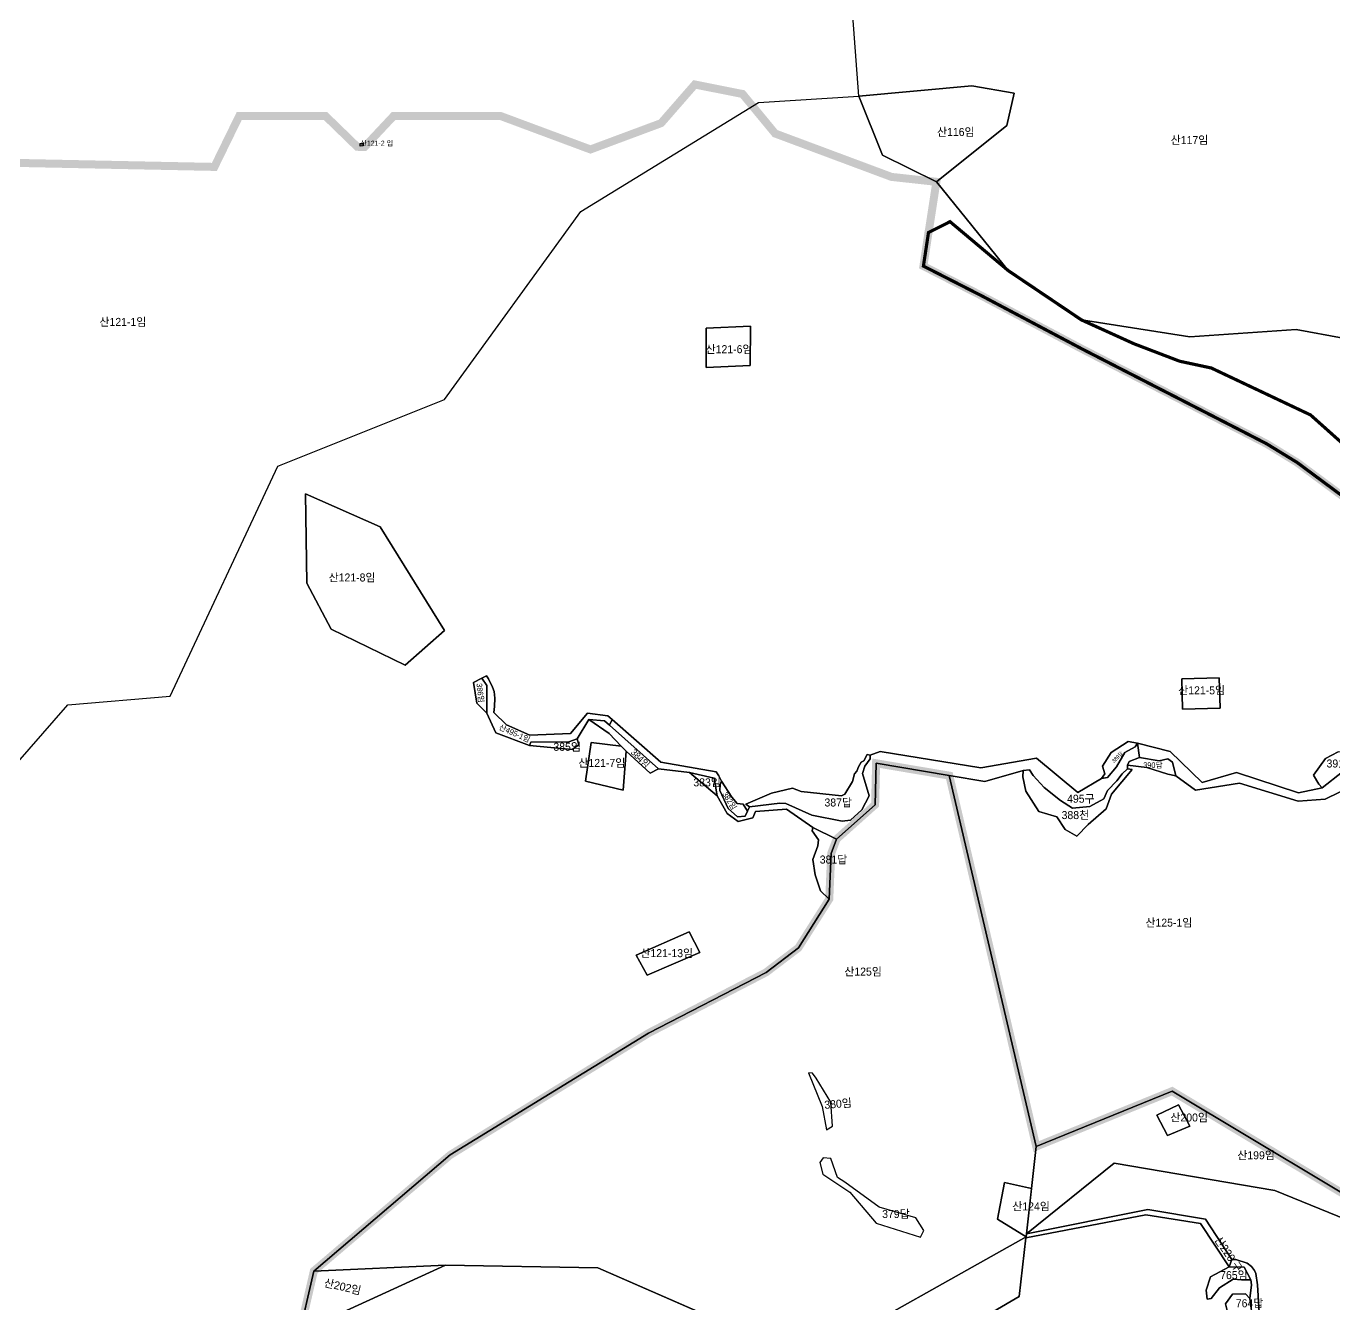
# Model space of a CAD drawing. Header units: metres. Extents: x 425810 to 429904, y 275710 to 280356.
# Drawn here: x 427381 to 428198, y 277885 to 278683 of the extents above; entities that cross this region are included whole.
import ezdxf

# ---------------------------------------------------------------- set-up
doc = ezdxf.new("R2010")
doc.units = ezdxf.units.M
doc.linetypes.add('boundary', pattern=[170, 150, -4, 4, -4, 4, -4])
for name, color, linetype in [('-00-경계_369-1 369 매입(20240430)', 7, 'Continuous'), ('-00-도시계획도로 현황측량경계', 7, 'Continuous'), ('00_지번', 6, 'Continuous'), ('00_지적', 6, 'Continuous')]:
    doc.layers.add(name, color=color, linetype=linetype)
doc.styles.get("Standard").update_dxf_attribs({"font": ''})
doc.styles.get('Standard').set_extended_font_data('Gulim')

msp = doc.modelspace()

# ---------------------------------------------------------------- linework, layer by layer
at = {"layer": '-00-경계_369-1 369 매입(20240430)', "color": 1, "linetype": 'boundary', "flags": 128}
msp.add_lwpolyline([(428568.2, 278277.68, 5, 5, -0.256621), (428516.85, 278290.67, 5, 5, 0), (428504.6, 278302.09, 5, 5, 0), (428496.1, 278302.15, 5, 5, 0), (428456.74, 278329.89, 5, 5, 0), (428428.08, 278337.92, 5, 5, 0), (428400.18, 278336.56, 5, 5, 0), (428393.52, 278342.44, 5, 5, 0), (428360.53, 278339.18, 5, 5, 0), (428354.62, 278333.91, 5, 5, 0), (428339.13, 278332.78, 5, 5, 0), (428328.67, 278336.03, 5, 5, 0), (428326.56, 278335.82, 5, 5, -0.1835), (428248, 278356.97, 5, 5, 0), (428217.51, 278379.09, 5, 5, 0), (428175.02, 278410.59, 5, 5, 0), (428156.03, 278422.22, 5, 5, 0), (428142.35, 278429.28, 5, 5, 0), (428040.45, 278481.59, 5, 5, 0), (427977.64, 278514.83, 5, 5, 0), (427941.57, 278533.23, 5, 5, 0), (427943.15, 278543.65, 5, 5, 0), (427944.74, 278554.21, 5, 5, 0), (427944.8, 278554.24, 5, 5, 0), (427949.67, 278585.84, 5, 5, 0), (427921.6, 278588.92, 5, 5, 0), (427848.94, 278616.01, 5, 5, 0), (427828.56, 278640.7, 5, 5, 0), (427798.74, 278646.62, 5, 5, 0), (427777.67, 278622.48, 5, 5, 0), (427733.55, 278606.06, 5, 5, 0), (427677.3, 278626.99, 5, 5, 0), (427610.58, 278626.99, 5, 5, 0), (427592.4, 278607.6, 5, 5, 0), (427587.84, 278607.71, 5, 5, 0), (427567.97, 278626.99, 5, 5, 0), (427514.13, 278626.99, 5, 5, 0), (427498.57, 278595.16, 5, 5, 0), (427334.49, 278598.47, 5, 5, 0), (427321.51, 278586.38, 5, 5, 0), (427300.15, 278581.28, 5, 5, 0), (427301.99, 278518.95, 5, 5, 0), (427297.86, 278481.07, 5, 5, 0), (427297.44, 278477.16, 5, 5, 0), (427251.4, 278493.07, 5, 5, 0), (427212.92, 278490, 5, 5, 0), (427192.22, 278480.9, 5, 5, 0), (427194.93, 278477.05, 5, 5, 0), (427190.75, 278468.73, 5, 5, 0), (427186.47, 278462.68, 5, 5, 0), (427174.5, 278461.44, 5, 5, 0), (427159.34, 278468.76, 5, 5, 0), (427160.1, 278470.27, 5, 5, 0), (427155.3, 278470.36, 5, 5, 0), (427145.4, 278471.68, 5, 5, 0), (427141.13, 278469.37, 5, 5, 0), (427135.91, 278471.57, 5, 5, 0), (427121.76, 278437.91, 5, 5, 0), (427126.64, 278389.66, 5, 5, 0), (427123.16, 278338.37, 5, 5, 0), (427104.57, 278330.11, 5, 5, 0), (427060.11, 278310.36, 5, 5, 0), (427026.19, 278280.45, 5, 5, 0), (427014.49, 278270.13, 5, 5, 0), (426953.95, 278216.78, 5, 5, 0), (426978.09, 278210.09, 5, 5, 0), (427020.13, 278179.51, 5, 5, 0), (427026.21, 278172.91, 5, 5, 0), (426987.7, 278121.75, 5, 5, 0), (427011.74, 277949.56, 5, 5, 0), (427009.57, 277929.72, 5, 5, 0), (427020.63, 277882.75, 5, 5, 0), (427004.12, 277845.38, 5, 5, 0), (427010.75, 277787.53, 5, 5, 0), (427000.04, 277733.77, 5, 5, 0), (426988.13, 277685.16, 5, 5, 0), (427071.78, 277618.58, 5, 5, 0), (427116.45, 277643.45, 5, 5, 0), (427176.44, 277639.2, 5, 5, 0), (427227.52, 277610.41, 5, 5, 0), (427276.41, 277572.48, 5, 5, 0), (427321.08, 277585.09, 5, 5, 0), (427330.23, 277571.3, 5, 5, 0), (427344, 277550.55, 5, 5, 0), (427365.09, 277566.33, 5, 5, 0), (427375.35, 277574.01, 5, 5, 0), (427398.27, 277600.7, 5, 5, 0), (427494.66, 277583.04, 5, 5, 0), (427544, 277627.17, 5, 5, 0), (427567.47, 277710.99, 5, 5, 0), (427554.42, 277765.36, 5, 5, 0), (427542.06, 277816.86, 5, 5, 0), (427541.14, 277820.68, 5, 5, 0), (427560.72, 277905.61, 5, 5, 0), (427645.9, 277978.09, 5, 5, 0), (427744.53, 278038.63, 5, 5, 0), (427769.87, 278054.19, 5, 5, 0), (427843.22, 278092.11, 5, 5, 0), (427863.42, 278107.41, 5, 5, 0), (427882.74, 278137.91, 5, 5, 0), (427883.96, 278166.41, 5, 5, 0), (427887.32, 278175.35, 5, 5, 0), (427911.39, 278196.86, 5, 5, 0), (427912.01, 278222.73, 5, 5, 0), (427957.75, 278215, 5, 5, 0), (428012.07, 277983.38, 5, 5, 0), (428096.94, 278017.94, 5, 5, 0), (428242.95, 277930.41, 5, 5, 0), (428306.39, 277955.36, 5, 5, 0), (428324.62, 277923.61, 5, 5, 0), (428355.58, 277903.46, 5, 5, 0), (428374.91, 277886.18, 5, 5, 0), (428418.94, 277906.25, 5, 5, 0), (428511.44, 277881.13, 5, 5, 0), (428538.77, 277857.59, 5, 5, 0), (428559.92, 277839.38, 5, 5, 0), (428636.97, 277806.59, 5, 5, 0), (428652.4, 277809.9, 5, 5, 0), (428668.37, 277830.72, 5, 5, 0), (428700.96, 277880.83, 5, 5, 0), (428728.31, 277913.69, 5, 5, 0), (428781.43, 277944.52, 5, 5, 0), (428812, 277973.66, 5, 5, 0), (428825.47, 278025.91, 5, 5, 0), (428800.16, 278143.76, 5, 5, 0), (428770.39, 278292, 5, 5, 0), (428769.49, 278303.13, 5, 5, 0), (428763.5, 278310.16, 5, 5, 0), (428768.71, 278316.82, 5, 5, 0), (428772.3, 278323.95, 5, 5, 0), (428772.95, 278326.25, 5, 5, 0), (428774.61, 278332.28, 5, 5, 0), (428774.99, 278335.62, 5, 5, 0), (428775.27, 278344.56, 5, 5, 0), (428773.29, 278344.11, 5, 5, 0), (428766.79, 278345.34, 5, 5, 0), (428765.8, 278348.33, 5, 5, 0), (428758.91, 278368.99, 5, 5, 0), (428750.66, 278369.36, 5, 5, -0.399832), (428717.94, 278316.64, 5, 5, 0), (428568.21, 278277.68, 5, 5, -0.000062), (428568.2, 278277.68, 0, 0, 0)], format="xyseb", dxfattribs=at)
at = {"layer": '-00-도시계획도로 현황측량경계', "color": 5, "linetype": 'boundary', "const_width": 2, "flags": 128}
msp.add_lwpolyline([(428748.28, 278465.92), (428748.59, 278473.4), (428748.12, 278533.24), (428743.66, 278540.1), (428721.74, 278546.6), (428729.32, 278551.8), (428826.83, 278555.2), (428910.07, 278571.15), (428914.85, 278559.15), (428883.75, 278540.07), (428872.56, 278539.58), (428839.26, 278537.32), (428763.29, 278534.59), (428763.7, 278480.94), (428767.81, 278475.03), (428772.87, 278453.6), (428741.14, 278415.21), (428754.21, 278373.04), (428751.3, 278365.42, -0.374331), (428717.94, 278316.64), (428568.2, 278277.68), (428568.21, 278277.68), (428568.2, 278277.68, -0.256621), (428516.85, 278290.67), (428504.6, 278302.09), (428496.1, 278302.15), (428456.74, 278329.89), (428428.08, 278337.92), (428400.18, 278336.56), (428393.52, 278342.44), (428360.53, 278339.18), (428354.62, 278333.91), (428339.13, 278332.78), (428328.67, 278336.03), (428326.56, 278335.82, -0.1835), (428248, 278356.97), (428217.51, 278379.09), (428175.02, 278410.59), (428156.03, 278422.22), (428142.35, 278429.28), (428040.45, 278481.59), (427977.64, 278514.83), (427941.57, 278533.23), (427944.74, 278554.21), (427958.2, 278560.95), (427994.66, 278530.31), (428040.29, 278499.61), (428073.2, 278484.68), (428101.67, 278473.8), (428121.39, 278469.58), (428183.45, 278440.24), (428202.53, 278423.19), (428216.9, 278406.61), (428227.73, 278392.31), (428241.69, 278380.86), (428265.99, 278361.17), (428272.96, 278356.77), (428294.93, 278350.55), (428312.69, 278349.24), (428319.03, 278353.16), (428323.74, 278358.05), (428327.33, 278361.01), (428336.22, 278362.58), (428344.36, 278359.99), (428358.44, 278355.35), (428364.33, 278354.03), (428369.56, 278356.29), (428386.47, 278360.4), (428401.9, 278363.74), (428412.28, 278363.25), (428421.89, 278360.78), (428431.48, 278357.11), (428438.77, 278353.52, -0.057593), (428447.97, 278352.82), (428457.57, 278354.39), (428467.43, 278353.96), (428481.24, 278348.17), (428490.1, 278341.12), (428500.06, 278328.59), (428513.89, 278310.61), (428526.94, 278303.39), (428534.97, 278300.42), (428541.18, 278300.3), (428552.06, 278297.76), (428579.37, 278305.11), (428589.85, 278309.97), (428591.87, 278312.71), (428606.32, 278321.69), (428620.77, 278330.67), (428640.26, 278337.74), (428665.49, 278338.34), (428674.54, 278341.24), (428684.77, 278345.45), (428689.38, 278345.23), (428699.19, 278340.11), (428725.03, 278334.14), (428738.09, 278356.44), (428722.92, 278402.1), (428717.75, 278417.76), (428720.13, 278438.47), (428736.2, 278454.84)], format="xyb", close=True, dxfattribs=at)
at = {"layer": '00_지적', "linetype": 'Continuous', "flags": 128}
for points in [[(428233.1, 278482.78), (428174.42, 278493.62), (428107.97, 278489.12), (428040.29, 278499.61), (427994.66, 278530.31), (427949.67, 278585.84), (427993.66, 278620.99), (427998.17, 278641.13), (427971.89, 278645.76), (427901.25, 278639.28), (427887.03, 278829.05), (427887.03, 278829.05), (427914.11, 278808.22), (427937.71, 278802.81), (427976.5, 278796.92), (428013.64, 278796.95), (428069, 278770.21), (428080.74, 278751.32), (428099.86, 278742.7), (428144.83, 278719.12), (428189.55, 278706.99), (428190.99, 278701.52), (428209.55, 278703.96)], [(427351.49, 278195.82), (427407.03, 278259.23), (427470.89, 278264.65), (427538.2, 278408.32), (427642.4, 278449.99), (427727.55, 278567.34), (427838.51, 278635.46), (427901.25, 278639.28), (427901.25, 278639.28), (427915.91, 278602.48), (427949.67, 278585.84), (427994.66, 278530.31), (428040.29, 278499.61), (428107.97, 278489.12), (428174.42, 278493.62), (428233.1, 278482.78)], [(428200.62, 278229.83), (428192.83, 278225.76), (428185.37, 278215.23), (428188.57, 278209.77), (428190.64, 278207.3), (428175.81, 278204.26), (428137.23, 278216.86), (428115.63, 278210.8), (428095.75, 278229.97), (428075.24, 278235.3), (428069.55, 278236.3), (428058.87, 278229.54), (428053.53, 278220.89), (428054.95, 278216.06), (428052.93, 278213.21), (428038.05, 278204.52), (428012.3, 278225.92), (427977.44, 278219.82), (427914.49, 278229.98), (427908.28, 278227.82), (427906.46, 278228.21), (427904.29, 278224.34), (427902.67, 278223.45), (427901.08, 278220.47), (427899.98, 278217.79), (427898.51, 278216.09), (427897.16, 278211.34), (427892.49, 278203.42), (427890.32, 278202.31), (427865.1, 278205.13), (427859.86, 278207.18), (427846.63, 278203.95), (427830.67, 278197.23), (427832.85, 278195.46), (427831.63, 278192.85), (427828.92, 278197.08), (427825.2, 278197.5), (427821.95, 278201.59), (427815.33, 278211.46), (427813.71, 278214.96), (427812.08, 278217.36), (427777.58, 278223.49), (427747.09, 278250.07), (427744.39, 278252.43), (427731.6, 278253.93), (427721.12, 278241.25), (427695.69, 278240.17), (427681.09, 278246.65), (427673.16, 278254.38), (427673.6, 278258.19), (427673.73, 278263.3), (427673.37, 278267.57), (427672.37, 278270.19), (427669.76, 278275.53), (427668.59, 278277.42), (427665.72, 278275.89), (427660.55, 278273.13), (427662.64, 278260.33), (427668.72, 278254.09), (427674.35, 278241.78), (427695.47, 278233.78), (427722.21, 278231.3), (427726.23, 278234.19), (427725.21, 278238.04), (427732.45, 278250.05), (427745.23, 278241.21), (427752.76, 278233.45), (427733.99, 278235.65), (427730.35, 278211.45), (427753.97, 278205.82), (427755.79, 278230.33), (427770.85, 278216.6), (427776, 278219.18), (427795.36, 278217), (427812.63, 278202.41), (427818.97, 278191.34), (427825.84, 278186.43), (427834.98, 278188.72), (427836.66, 278192.52), (427855.96, 278194.01), (427872.48, 278182.6), (427872.05, 278180.46), (427876.11, 278174.9), (427875.56, 278171.16), (427872.56, 278162.57), (427873.86, 278153.12), (427877.34, 278142.98), (427882.74, 278137.91), (427863.42, 278107.41), (427843.22, 278092.11), (427769.87, 278054.19), (427645.9, 277978.09), (427560.72, 277905.61), (427541.14, 277820.68)], [(428236.41, 278221.67), (428192.5, 278200.39), (428175.64, 278198.95), (428139.11, 278210.25), (428111.53, 278205.83), (428099.19, 278214.94), (428097.1, 278223.44), (428094.3, 278225.55), (428088.83, 278224.2), (428076.63, 278226.28), (428075.24, 278235.3), (428095.75, 278229.97), (428115.63, 278210.8), (428137.23, 278216.86), (428175.81, 278204.26), (428190.64, 278207.3), (428203.46, 278217.41)], [(428242.95, 277930.41), (428096.94, 278017.94), (428012.07, 277983.38), (427957.75, 278215), (427979.87, 278211.26), (428003.83, 278218.16), (428003.75, 278214.28), (428005.47, 278205.22), (428013.76, 278192.67), (428024.88, 278189.34), (428030.23, 278181.43), (428037.47, 278177.15), (428044.59, 278184.53), (428055.69, 278194.32), (428059.09, 278203.51), (428071.9, 278218.75), (428069.04, 278219.14), (428069.05, 278221.47), (428069.05, 278221.47), (428081.1, 278220.02), (428094.37, 278215.95), (428099.19, 278214.94), (428111.53, 278205.83), (428139.11, 278210.25), (428175.64, 278198.95), (428192.5, 278200.39), (428236.41, 278221.67)], [(428151.32, 277879.78), (428150.27, 277896.94), (428149.28, 277904.15), (428148.5, 277906.04), (428146.58, 277908.39), (428143.77, 277910.45), (428136.71, 277912.71), (428134.36, 277912.9), (428134.36, 277912.9), (428117.71, 277937.98), (428081.8, 277943.98), (428005.87, 277928.8), (428060.84, 277972.96), (428161.13, 277955.86), (428261.31, 277915.03), (428355.58, 277903.46), (428374.91, 277886.18), (428418.94, 277906.25), (428511.44, 277881.13)], [(427907.68, 277834.99), (428001.44, 277889.77), (428005.59, 277926.34), (428005.59, 277926.34), (428080.55, 277940.64), (428114.62, 277935.23), (428132.49, 277908.24), (428120.93, 277901.95), (428118.32, 277893.59), (428118.94, 277888.01), (428121.43, 277888.41), (428126.56, 277895.18), (428135.03, 277900.5), (428140.33, 277900.21), (428146.03, 277900.04), (428146.55, 277896.93), (428145.52, 277888.43), (428142.79, 277891.46), (428134.67, 277891.12), (428130.37, 277885.14), (428132.64, 277875.88)], [(427578.48, 277879.62), (427642.95, 277909.2), (427738.11, 277907.58), (427871.05, 277849.59)], [(428147.44, 277874.75), (428145.52, 277888.43), (428146.55, 277896.93), (428146.03, 277900.04), (428141.86, 277908.05), (428132.49, 277908.24), (428132.49, 277908.24), (428134.36, 277912.9), (428136.71, 277912.71), (428143.77, 277910.45), (428146.58, 277908.39), (428148.5, 277906.04), (428149.28, 277904.15), (428150.27, 277896.94), (428151.32, 277879.78)]]:
    msp.add_lwpolyline(points, dxfattribs=at)
for points in [[(427949.67, 278585.84), (427915.91, 278602.48), (427901.25, 278639.28), (427971.89, 278645.76), (427998.17, 278641.13), (427993.66, 278620.99), (427949.67, 278585.84)], [(427591.53, 278609.84), (427591.53, 278608.22), (427589.63, 278608.17), (427589.65, 278609.8), (427591.53, 278609.84)], [(427805.77, 278469.93), (427833.39, 278471.06), (427833.44, 278495.68), (427805.88, 278494.43), (427805.77, 278469.93)], [(427805.77, 278469.93), (427805.88, 278494.43), (427833.44, 278495.68), (427833.39, 278471.06), (427805.77, 278469.93)], [(427617.74, 278284.06), (427642.42, 278305.62), (427602.24, 278370.39), (427555.49, 278391), (427556.42, 278335.29), (427571.54, 278306.52), (427617.74, 278284.06)], [(427617.74, 278284.06), (427571.54, 278306.52), (427556.42, 278335.29), (427555.49, 278391), (427602.24, 278370.39), (427642.42, 278305.62), (427617.74, 278284.06)], [(427665.72, 278275.89), (427668.87, 278271.19), (427668.72, 278254.09), (427662.64, 278260.33), (427660.55, 278273.13), (427665.72, 278275.89)], [(427665.72, 278275.89), (427668.59, 278277.42), (427669.76, 278275.53), (427672.37, 278270.19), (427673.37, 278267.57), (427673.73, 278263.3), (427673.6, 278258.19), (427673.16, 278254.38), (427681.09, 278246.65), (427695.69, 278240.17), (427721.12, 278241.25), (427731.6, 278253.93), (427744.39, 278252.43), (427747.09, 278250.07), (427745.48, 278246.45), (427742.38, 278249.22), (427732.45, 278250.05), (427725.21, 278238.04), (427720.03, 278236.01), (427696.3, 278235.97), (427695.47, 278233.78), (427674.35, 278241.78), (427668.72, 278254.09), (427668.87, 278271.19), (427665.72, 278275.89)], [(428103.5, 278256.52), (428126.89, 278257.16), (428126.31, 278276.01), (428103.04, 278275.43), (428103.5, 278256.52)], [(428103.5, 278256.52), (428103.04, 278275.43), (428126.31, 278276.01), (428126.89, 278257.16), (428103.5, 278256.52)], [(427745.48, 278246.45), (427776, 278219.18), (427770.85, 278216.6), (427755.79, 278230.33), (427752.76, 278233.45), (427745.23, 278241.21), (427732.45, 278250.05), (427742.38, 278249.22), (427745.48, 278246.45)], [(427747.09, 278250.07), (427777.58, 278223.49), (427812.08, 278217.36), (427813.71, 278214.96), (427815.33, 278211.46), (427814.49, 278209.53), (427814.33, 278205.74), (427819.56, 278194.48), (427825.36, 278189.31), (427830.22, 278189.71), (427831.63, 278192.85), (427832.85, 278195.46), (427851.9, 278197.81), (427855.61, 278197.54), (427871.83, 278190.24), (427890.73, 278186.52), (427895.92, 278187.27), (427903.09, 278193.74), (427907.67, 278202.46), (427903.56, 278216.4), (427904.95, 278220.83), (427908.23, 278225.52), (427908.28, 278227.82), (427914.49, 278229.98), (427977.44, 278219.82), (428012.3, 278225.92), (428038.05, 278204.52), (428052.93, 278213.21), (428056.56, 278213.87), (428062.2, 278220.41), (428067.38, 278229.37), (428073.88, 278233.04), (428075.24, 278235.3), (428076.63, 278226.28), (428070.15, 278223.74), (428069.05, 278221.47), (428069.04, 278219.14), (428065.65, 278216.06), (428062.38, 278211.83), (428056.67, 278205.66), (428054.34, 278200.51), (428045.64, 278195.63), (428034.8, 278194.76), (428027.13, 278199.44), (428017.1, 278207.64), (428010.15, 278215.05), (428007.76, 278218.61), (428003.83, 278218.16), (427979.87, 278211.26), (427957.75, 278215), (427912.01, 278222.73), (427911.39, 278196.86), (427887.32, 278175.35), (427872.48, 278182.6), (427855.96, 278194.01), (427836.66, 278192.52), (427834.98, 278188.72), (427825.84, 278186.43), (427818.97, 278191.34), (427812.63, 278202.41), (427810.88, 278213.49), (427795.36, 278217), (427776, 278219.18), (427745.48, 278246.45), (427747.09, 278250.07)], [(427695.47, 278233.78), (427696.3, 278235.97), (427720.03, 278236.01), (427725.21, 278238.04), (427726.23, 278234.19), (427722.21, 278231.3), (427695.47, 278233.78)], [(427755.79, 278230.33), (427753.97, 278205.82), (427730.35, 278211.45), (427733.99, 278235.65), (427752.76, 278233.45), (427755.79, 278230.33)], [(428052.93, 278213.21), (428054.95, 278216.06), (428053.53, 278220.89), (428058.87, 278229.54), (428069.55, 278236.3), (428075.24, 278235.3), (428073.88, 278233.04), (428067.38, 278229.37), (428062.2, 278220.41), (428056.56, 278213.87), (428052.93, 278213.21)], [(427908.28, 278227.82), (427908.23, 278225.52), (427904.95, 278220.83), (427903.56, 278216.4), (427907.67, 278202.46), (427903.09, 278193.74), (427895.92, 278187.27), (427890.73, 278186.52), (427871.83, 278190.24), (427855.61, 278197.54), (427851.9, 278197.81), (427832.85, 278195.46), (427830.67, 278197.23), (427846.63, 278203.95), (427859.86, 278207.18), (427865.1, 278205.13), (427890.32, 278202.31), (427892.49, 278203.42), (427897.16, 278211.34), (427898.51, 278216.09), (427899.98, 278217.79), (427901.08, 278220.47), (427902.67, 278223.45), (427904.29, 278224.34), (427906.46, 278228.21), (427908.28, 278227.82)], [(428076.63, 278226.28), (428088.83, 278224.2), (428094.3, 278225.55), (428097.1, 278223.44), (428099.19, 278214.94), (428094.37, 278215.95), (428081.1, 278220.02), (428069.05, 278221.47), (428070.15, 278223.74), (428076.63, 278226.28)], [(428190.64, 278207.3), (428188.57, 278209.77), (428185.37, 278215.23), (428192.83, 278225.76), (428200.62, 278229.83), (428218.6, 278232.89), (428224.29, 278230.44), (428213.35, 278225.8), (428203.46, 278217.41), (428190.64, 278207.3)], [(427887.32, 278175.35), (427911.39, 278196.86), (427912.01, 278222.73), (427957.75, 278215), (428012.07, 277983.38), (428009.09, 277957.17), (427992.27, 277960.99), (427987.76, 277937.9), (428005.67, 277927.01), (427869.27, 277850.37), (427738.11, 277907.58), (427642.95, 277909.2), (427560.72, 277905.61), (427645.9, 277978.09), (427769.87, 278054.19), (427843.22, 278092.11), (427863.42, 278107.41), (427882.74, 278137.91), (427883.96, 278166.41), (427887.32, 278175.35)], [(428003.83, 278218.16), (428007.76, 278218.61), (428010.15, 278215.05), (428017.1, 278207.64), (428027.13, 278199.44), (428034.8, 278194.76), (428045.64, 278195.63), (428054.34, 278200.51), (428056.67, 278205.66), (428062.38, 278211.83), (428065.65, 278216.06), (428069.04, 278219.14), (428071.9, 278218.75), (428059.09, 278203.51), (428055.69, 278194.32), (428044.59, 278184.53), (428037.47, 278177.15), (428030.23, 278181.43), (428024.88, 278189.34), (428013.76, 278192.67), (428005.47, 278205.22), (428003.75, 278214.28), (428003.83, 278218.16)], [(427795.36, 278217), (427810.88, 278213.49), (427812.63, 278202.41), (427795.36, 278217)], [(427831.63, 278192.85), (427830.22, 278189.71), (427825.36, 278189.31), (427819.56, 278194.48), (427814.33, 278205.74), (427814.49, 278209.53), (427815.33, 278211.46), (427821.95, 278201.59), (427825.2, 278197.5), (427828.92, 278197.08), (427831.63, 278192.85)], [(427872.48, 278182.6), (427887.32, 278175.35), (427883.96, 278166.41), (427882.74, 278137.91), (427877.34, 278142.98), (427873.86, 278153.12), (427872.56, 278162.57), (427875.56, 278171.16), (427876.11, 278174.9), (427872.05, 278180.46), (427872.48, 278182.6)], [(427768.88, 278090.46), (427801.93, 278104.55), (427795.22, 278117.41), (427762.17, 278102.78), (427768.88, 278090.46)], [(427768.88, 278090.46), (427762.17, 278102.78), (427795.22, 278117.41), (427801.93, 278104.55), (427768.88, 278090.46)], [(427881.07, 277993.72), (427884.81, 277996.15), (427883.65, 278010.97), (427874.46, 278025.98), (427872.24, 278029.21), (427869.8, 278029.39), (427878.35, 278008.27), (427881.07, 277993.72)], [(428005.87, 277928.8), (428012.07, 277983.38), (428096.94, 278017.94), (428242.95, 277930.41), (428306.39, 277955.36), (428324.62, 277923.61), (428355.58, 277903.46), (428261.31, 277915.03), (428161.13, 277955.86), (428060.84, 277972.96), (428005.87, 277928.8)], [(428094.01, 277990.16), (428108.02, 277996.15), (428100.85, 278009.39), (428087.42, 278002.91), (428094.01, 277990.16)], [(428094.01, 277990.16), (428087.42, 278002.91), (428100.85, 278009.39), (428108.02, 277996.15), (428094.01, 277990.16)], [(427939.79, 277926.71), (427941.9, 277930.93), (427936.78, 277938.86), (427913.92, 277945.47), (427892.37, 277961.19), (427887.87, 277963.98), (427883.64, 277975.96), (427879, 277976.36), (427876.91, 277973.38), (427878.66, 277966), (427895.65, 277954.86), (427911.97, 277935.59), (427939.79, 277926.71)], [(428009.09, 277957.17), (428005.87, 277928.8), (428005.67, 277927.01), (427987.76, 277937.9), (427992.27, 277960.99), (428009.09, 277957.17)], [(428005.87, 277928.8), (428081.8, 277943.98), (428117.71, 277937.98), (428134.36, 277912.9), (428132.49, 277908.24), (428114.62, 277935.23), (428080.55, 277940.64), (428005.59, 277926.34), (428005.87, 277928.8)], [(428005.67, 277927.01), (428005.59, 277926.34), (428001.44, 277889.77), (427907.68, 277834.99), (427871.05, 277849.59), (427869.27, 277850.37), (428005.67, 277927.01)], [(427542.06, 277816.86), (427541.14, 277820.68), (427560.72, 277905.61), (427642.95, 277909.2), (427578.48, 277879.62), (427542.06, 277816.86)], [(428132.49, 277908.24), (428141.86, 277908.05), (428146.03, 277900.04), (428140.33, 277900.21), (428135.03, 277900.5), (428126.56, 277895.18), (428121.43, 277888.41), (428118.94, 277888.01), (428118.32, 277893.59), (428120.93, 277901.95), (428132.49, 277908.24)], [(428147.44, 277874.75), (428144.2, 277875.07), (428141.32, 277876.48), (428137.29, 277875.69), (428132.78, 277871.2), (428132.64, 277875.88), (428130.37, 277885.14), (428134.67, 277891.12), (428142.79, 277891.46), (428145.52, 277888.43), (428147.44, 277874.75)]]:
    msp.add_lwpolyline(points, close=True, dxfattribs=at)

# ---------------------------------------------------------------- texts
at = {"layer": '00_지번'}
for s, height, p in [('산116임', 5, (427950.06, 278614.49)), ('산121-2 임', 3.15, (427589.79, 278608.38)), ('산117임', 5, (428096.08, 278609.41)), ('산121-1임', 5, (427426.78, 278495.86)), ('산121-6임', 5, (427805.5, 278478.82)), ('산121-8임', 5, (427569.95, 278336.24)), ('산121-5임', 5, (428100.75, 278265.77)), ('385임', 5, (427710.39, 278230.51)), ('산121-7임', 5, (427726.02, 278220.44)), ('391답', 5, (428193.42, 278220.07)), ('390답', 3.5, (428078.9, 278219.8)), ('383임', 5, (427797.82, 278208.29)), ('387답', 5, (427879.75, 278195.72)), ('495구', 5, (428031.34, 278198.08)), ('388천', 5, (428027.91, 278187.86)), ('381답', 5, (427876.81, 278160.1)), ('산125-1임', 5, (428080.28, 278120.68)), ('산121-13임', 5, (427764.74, 278101.63)), ('산125임', 5, (427892.14, 278090.11)), ('산200임', 5, (428095.87, 277999)), ('산199임', 5, (428137.68, 277975.39)), ('산124임', 5, (427997.1, 277943.47)), ('379답', 5, (427915.79, 277938.73)), ('765임', 5, (428126.97, 277900.55)), ('764답', 5, (428136.74, 277882.98))]:
    msp.add_text(s, height=height, dxfattribs=at).set_placement(p)
for s, height, rotation, p in [('386임', 3.5, 276.84681, (427662.29, 278272.47)), ('산495-1임', 3.5, 336.24469, (427675.98, 278243.99, -91)), ('384임', 4, 315.01727, (427758.38, 278229.15)), ('389답', 2.35, 44.33171, (428060.59, 278222.76)), ('382임', 3.5, 302.02013, (427815.76, 278203.54)), ('380임', 5, 5, (427879.9, 278006.83)), ('산220 구', 5, 304, (428123.05, 277925.2)), ('산202임', 5, 347, (427566.71, 277896.05))]:
    msp.add_text(s, height=height, rotation=rotation, dxfattribs=at).set_placement(p)

doc.saveas('drawing.dxf')
